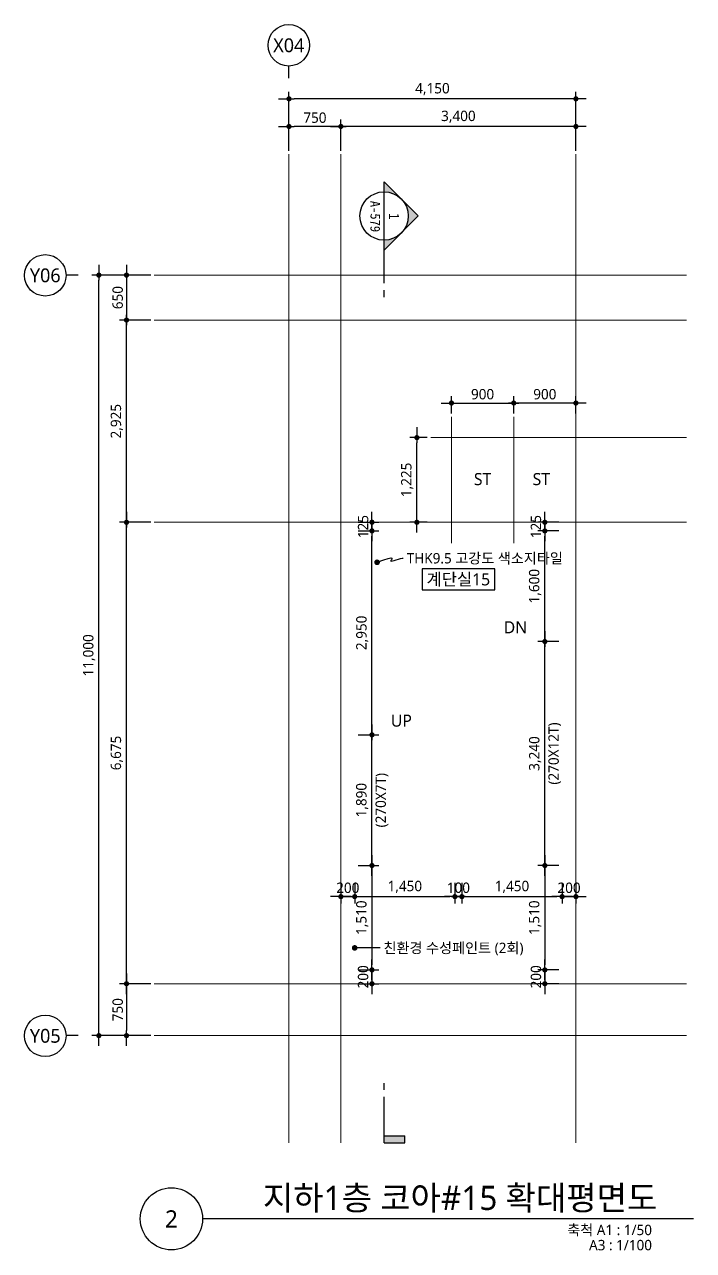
# Model space of a CAD drawing. Header units: millimetres. Extents: x 1467181 to 1720354, y 836037 to 895281.
# Drawn here: x 1478681 to 1488356, y 837003 to 854736 of the extents above; entities that cross this region are included whole.
import ezdxf
from ezdxf.enums import TextEntityAlignment as Align

# ---------------------------------------------------------------- set-up
doc = ezdxf.new("R2010")
doc.units = ezdxf.units.MM
doc.header["$MEASUREMENT"] = 0
doc.linetypes.add('CEN', pattern=[62, 60, -1, 0, -1])
doc.layers.get('0').update_dxf_attribs({"linetype": 'CONTINUOUS'})
for name, color, linetype, lineweight in [('A-AXIS-BUBL', 7, 'CONTINUOUS', 25), ('A-CNTL', 1, 'CEN', 15), ('A-DIMS', 7, 'CONTINUOUS', 25), ('A-MKXS-LEAD', 7, 'CONTINUOUS', 25), ('A-MKXS-MAK1', 3, 'CONTINUOUS', 25), ('A-MKXS-TEXT1', 3, 'CONTINUOUS', 25), ('A-MKXS-TEXT2', 7, 'CONTINUOUS', 25), ('A-MKXX-NAME', 3, 'CONTINUOUS', 25), ('A-MKXX-SYMB', 7, 'CONTINUOUS', 25), ('A-XXXX-SYMB', 7, 'CONTINUOUS', 25), ('A-XXXX-TXT1', 3, 'CONTINUOUS', 25), ('A-XXXX-TXT2', 3, 'CONTINUOUS', 25)]:
    doc.layers.add(name, color=color, linetype=linetype, lineweight=lineweight)
doc.styles.add('HY울릉도L', font='')
doc.styles.add('돋움체', font='')
doc.styles.add('맑은고딕', font='malgun.ttf')
doc.styles.get('HY울릉도L').set_extended_font_data('HYwulM')
doc.styles.get('돋움체').set_extended_font_data('DotumChe')
doc.dimstyles.new('CDIM', dxfattribs={"dimtxt": 3, "dimasz": 1.5, "dimexe": 2, "dimexo": 1, "dimgap": 1, "dimtad": 1, "dimdec": 0, "dimrnd": 0.5, "dimzin": 0, "dimdsep": 32, "dimlunit": 6, "dimtxsty": 'HY울릉도L', "dimblk1": '_CIDOT', "dimblk2": '_CIDOT', "dimsah": 1, "dimcen": 5.5, "dimclrd": 2, "dimclre": 2, "dimclrt": 7, "dimadec": 0, "dimazin": 0, "dimtfac": 1, "dimtdec": 0, "dimtix": 1, "dimtmove": 2, "dimatfit": 1, "dimldrblk": '_CIDOT', "dimfxl": 1, "dimtolj": 1, "dimtzin": 0, "dimlwd": -1, "dimarcsym": 0})

# ---------------------------------------------------------------- blocks, each defined once
blk = doc.blocks.new('_CIDOT')
at = {"color": 0, "linetype": 'ByBlock'}
blk.add_line((2, 0), (-1, 0), dxfattribs=at)
at = {"color": 0, "linetype": 'ByBlock', "const_width": 0.5}
blk.add_lwpolyline([(-0.25, 0, 1), (0.25, 0, 1)], format="xyb", close=True, dxfattribs=at)
blk = doc.blocks.new('*D21')
at = {"layer": 'A-DIMS', "lineweight": -2, "transparency": 16777216}
for p, q in [((800, 1950), (800, 2400)), ((4200, 1950), (4200, 2400))]:
    blk.add_line(p, q, dxfattribs=at)
at = {"layer": 'A-DIMS', "transparency": 16777216}
blk.add_line((4125, 2300), (875, 2300), dxfattribs=at)
at = {"layer": 'A-DIMS', "transparency": 16777216, "xscale": 75, "yscale": 75, "zscale": 75, "rotation": 180}
blk.add_blockref('_CIDOT', (800, 2300), dxfattribs=at)
at = {"layer": 'A-DIMS', "transparency": 16777216, "xscale": 75, "yscale": 75, "zscale": 75}
blk.add_blockref('_CIDOT', (4200, 2300), dxfattribs=at)
at = {"layer": 'A-DIMS', "color": 3, "transparency": 16777216, "insert": (2500, 2440), "char_height": 150, "attachment_point": 5, "style": '맑은고딕'}
blk.add_mtext('\\A1;3,400', dxfattribs=at)
blk = doc.blocks.new('*D22')
at = {"layer": 'A-DIMS', "lineweight": -2, "transparency": 16777216}
for p, q in [((-1950, -10100), (-2400, -10100)), ((-1950, -10850), (-2400, -10850))]:
    blk.add_line(p, q, dxfattribs=at)
at = {"layer": 'A-DIMS', "transparency": 16777216}
blk.add_line((-2300, -10175), (-2300, -10775), dxfattribs=at)
at = {"layer": 'A-DIMS', "transparency": 16777216, "xscale": 75, "yscale": 75, "zscale": 75}
for p, rotation in [((-2300, -10100), 90), ((-2300, -10850), 270)]:
    blk.add_blockref('_CIDOT', p, dxfattribs=dict(at, rotation=rotation))
at = {"layer": 'A-DIMS', "color": 3, "transparency": 16777216, "insert": (-2427, -10475), "char_height": 150, "attachment_point": 5, "rotation": 90, "style": '맑은고딕'}
blk.add_mtext('\\A1;750', dxfattribs=at)
blk = doc.blocks.new('*D23')
at = {"layer": 'A-DIMS', "lineweight": -2, "transparency": 16777216}
for p, q in [((50, 1950), (50, 2400)), ((800, 1950), (800, 2400))]:
    blk.add_line(p, q, dxfattribs=at)
at = {"layer": 'A-DIMS', "transparency": 16777216}
blk.add_line((725, 2300), (125, 2300), dxfattribs=at)
at = {"layer": 'A-DIMS', "transparency": 16777216, "xscale": 75, "yscale": 75, "zscale": 75, "rotation": 180}
blk.add_blockref('_CIDOT', (50, 2300), dxfattribs=at)
at = {"layer": 'A-DIMS', "transparency": 16777216, "xscale": 75, "yscale": 75, "zscale": 75}
blk.add_blockref('_CIDOT', (800, 2300), dxfattribs=at)
at = {"layer": 'A-DIMS', "color": 3, "transparency": 16777216, "insert": (425, 2427), "char_height": 150, "attachment_point": 5, "style": '맑은고딕'}
blk.add_mtext('\\A1;750', dxfattribs=at)
blk = doc.blocks.new('*D24')
at = {"layer": 'A-DIMS', "lineweight": -2, "transparency": 16777216}
for p, q in [((50, 1950), (50, 2800)), ((4200, 1950), (4200, 2800))]:
    blk.add_line(p, q, dxfattribs=at)
at = {"layer": 'A-DIMS', "transparency": 16777216}
blk.add_line((4125, 2700), (125, 2700), dxfattribs=at)
at = {"layer": 'A-DIMS', "transparency": 16777216, "xscale": 75, "yscale": 75, "zscale": 75, "rotation": 180}
blk.add_blockref('_CIDOT', (50, 2700), dxfattribs=at)
at = {"layer": 'A-DIMS', "transparency": 16777216, "xscale": 75, "yscale": 75, "zscale": 75}
blk.add_blockref('_CIDOT', (4200, 2700), dxfattribs=at)
at = {"layer": 'A-DIMS', "color": 3, "transparency": 16777216, "insert": (2125, 2840), "char_height": 150, "attachment_point": 5, "style": '맑은고딕'}
blk.add_mtext('\\A1;4,150', dxfattribs=at)
blk = doc.blocks.new('*D25')
at = {"layer": 'A-DIMS', "lineweight": -2, "transparency": 16777216}
for p, q in [((-1950, 150), (-2800, 150)), ((-1950, -10850), (-2800, -10850))]:
    blk.add_line(p, q, dxfattribs=at)
at = {"layer": 'A-DIMS', "transparency": 16777216}
blk.add_line((-2700, -10775), (-2700, 75), dxfattribs=at)
at = {"layer": 'A-DIMS', "transparency": 16777216, "xscale": 75, "yscale": 75, "zscale": 75}
for p, rotation in [((-2700, 150), 90), ((-2700, -10850), 270)]:
    blk.add_blockref('_CIDOT', p, dxfattribs=dict(at, rotation=rotation))
at = {"layer": 'A-DIMS', "color": 3, "transparency": 16777216, "insert": (-2840, -5350), "char_height": 150, "attachment_point": 5, "rotation": 90, "style": '맑은고딕'}
blk.add_mtext('\\A1;11,000', dxfattribs=at)
blk = doc.blocks.new('*D26')
at = {"layer": 'A-DIMS', "lineweight": -2, "transparency": 16777216}
for p, q in [((-1950, 150), (-2400, 150)), ((-1950, -500), (-2400, -500))]:
    blk.add_line(p, q, dxfattribs=at)
at = {"layer": 'A-DIMS', "transparency": 16777216}
blk.add_line((-2300, 75), (-2300, -425), dxfattribs=at)
at = {"layer": 'A-DIMS', "transparency": 16777216, "xscale": 75, "yscale": 75, "zscale": 75}
for p, rotation in [((-2300, 150), 90), ((-2300, -500), 270)]:
    blk.add_blockref('_CIDOT', p, dxfattribs=dict(at, rotation=rotation))
at = {"layer": 'A-DIMS', "color": 3, "transparency": 16777216, "insert": (-2427, -175), "char_height": 150, "attachment_point": 5, "rotation": 90, "style": '맑은고딕'}
blk.add_mtext('\\A1;650', dxfattribs=at)
blk = doc.blocks.new('*D27')
at = {"layer": 'A-DIMS', "lineweight": -2, "transparency": 16777216}
for p, q in [((-1950, -3425), (-2400, -3425)), ((-1950, -10100), (-2400, -10100))]:
    blk.add_line(p, q, dxfattribs=at)
at = {"layer": 'A-DIMS', "transparency": 16777216}
blk.add_line((-2300, -10025), (-2300, -3500), dxfattribs=at)
at = {"layer": 'A-DIMS', "transparency": 16777216, "xscale": 75, "yscale": 75, "zscale": 75}
for p, rotation in [((-2300, -3425), 90), ((-2300, -10100), 270)]:
    blk.add_blockref('_CIDOT', p, dxfattribs=dict(at, rotation=rotation))
at = {"layer": 'A-DIMS', "color": 3, "transparency": 16777216, "insert": (-2440, -6762), "char_height": 150, "attachment_point": 5, "rotation": 90, "style": '맑은고딕'}
blk.add_mtext('\\A1;6,675', dxfattribs=at)
blk = doc.blocks.new('*D28')
at = {"layer": 'A-DIMS', "lineweight": -2, "transparency": 16777216}
for p, q in [((-1950, -500), (-2400, -500)), ((-1950, -3425), (-2400, -3425))]:
    blk.add_line(p, q, dxfattribs=at)
at = {"layer": 'A-DIMS', "transparency": 16777216}
blk.add_line((-2300, -3350), (-2300, -575), dxfattribs=at)
at = {"layer": 'A-DIMS', "transparency": 16777216, "xscale": 75, "yscale": 75, "zscale": 75}
for p, rotation in [((-2300, -500), 90), ((-2300, -3425), 270)]:
    blk.add_blockref('_CIDOT', p, dxfattribs=dict(at, rotation=rotation))
at = {"layer": 'A-DIMS', "color": 3, "transparency": 16777216, "insert": (-2440, -1963), "char_height": 150, "attachment_point": 5, "rotation": 90, "style": '맑은고딕'}
blk.add_mtext('\\A1;2,925', dxfattribs=at)
blk = doc.blocks.new('*D29')
at = {"layer": 'A-DIMS', "lineweight": -2, "transparency": 16777216}
for p, q in [((2400, -1850), (2400, -1600)), ((3300, -1850), (3300, -1600))]:
    blk.add_line(p, q, dxfattribs=at)
at = {"layer": 'A-DIMS', "transparency": 16777216}
blk.add_line((2475, -1700), (3225, -1700), dxfattribs=at)
at = {"layer": 'A-DIMS', "transparency": 16777216, "xscale": 75, "yscale": 75, "zscale": 75, "rotation": 180}
blk.add_blockref('_CIDOT', (2400, -1700), dxfattribs=at)
at = {"layer": 'A-DIMS', "transparency": 16777216, "xscale": 75, "yscale": 75, "zscale": 75}
blk.add_blockref('_CIDOT', (3300, -1700), dxfattribs=at)
at = {"layer": 'A-DIMS', "color": 3, "transparency": 16777216, "insert": (2850, -1573), "char_height": 150, "attachment_point": 5, "style": '맑은고딕'}
blk.add_mtext('\\A1;900', dxfattribs=at)
blk = doc.blocks.new('*D30')
at = {"layer": 'A-DIMS', "lineweight": -2, "transparency": 16777216}
for p, q in [((3300, -1850), (3300, -1600)), ((4200, -1850), (4200, -1600))]:
    blk.add_line(p, q, dxfattribs=at)
at = {"layer": 'A-DIMS', "transparency": 16777216}
blk.add_line((4125, -1700), (3375, -1700), dxfattribs=at)
at = {"layer": 'A-DIMS', "transparency": 16777216, "xscale": 75, "yscale": 75, "zscale": 75, "rotation": 180}
blk.add_blockref('_CIDOT', (3300, -1700), dxfattribs=at)
at = {"layer": 'A-DIMS', "transparency": 16777216, "xscale": 75, "yscale": 75, "zscale": 75}
blk.add_blockref('_CIDOT', (4200, -1700), dxfattribs=at)
at = {"layer": 'A-DIMS', "color": 3, "transparency": 16777216, "insert": (3750, -1573), "char_height": 150, "attachment_point": 5, "style": '맑은고딕'}
blk.add_mtext('\\A1;900', dxfattribs=at)
blk = doc.blocks.new('*D31')
at = {"layer": 'A-DIMS', "lineweight": -2, "transparency": 16777216}
for p, q in [((2050, -2200), (1800, -2200)), ((2050, -3425), (1800, -3425))]:
    blk.add_line(p, q, dxfattribs=at)
at = {"layer": 'A-DIMS', "transparency": 16777216}
blk.add_line((1900, -3350), (1900, -2275), dxfattribs=at)
at = {"layer": 'A-DIMS', "transparency": 16777216, "xscale": 75, "yscale": 75, "zscale": 75}
for p, rotation in [((1900, -2200), 90), ((1900, -3425), 270)]:
    blk.add_blockref('_CIDOT', p, dxfattribs=dict(at, rotation=rotation))
at = {"layer": 'A-DIMS', "color": 3, "transparency": 16777216, "insert": (1760, -2812), "char_height": 150, "attachment_point": 5, "rotation": 90, "style": '맑은고딕'}
blk.add_mtext('\\A1;1,225', dxfattribs=at)
blk = doc.blocks.new('CORE 10- 단면')
at = {"layer": 'A-MKXS-MAK1'}
blk.add_hatch(color=256, dxfattribs=at).paths.add_polyline_path([(22637, 13298), (22637, 13398), (22937, 13398), (22937, 13298)])
h = blk.add_hatch(color=256, dxfattribs=at)
h.paths.add_polyline_path([(22442, -7), (22690, 241, 0.414214), (22690, -254)])
h.paths.add_polyline_path([(22690, 241), (22937, 488), (22937, 343, 0.198912)])
h.paths.add_polyline_path([(22690, -254, 0.198912), (22937, -357), (22937, -502)])
for p, q in [((22637, 13398), (22637, 13298)), ((22937, 13398), (22637, 13398)), ((22937, 13398), (22937, 12735)), ((22937, 13298), (22637, 13298)), ((22937, 12635), (22937, 12535)), ((22937, 1166), (22937, 1066)), ((22937, 966), (22937, -502)), ((22937, 488), (22442, -7)), ((22937, -502), (22442, -7))]:
    blk.add_line(p, q, dxfattribs=at)
blk.add_circle((22937, -7), 350, dxfattribs=at)
at = {"layer": 'A-MKXS-TEXT2', "style": '돋움체'}
for s, height, p in [('A-579', 140, (23065, 0)), ('1', 150, (22793, -2))]:
    blk.add_text(s, height=height, rotation=90, dxfattribs=at).set_placement(p, align=Align.MIDDLE)
blk = doc.blocks.new('*D220')
at = {"layer": 'A-DIMS', "lineweight": -2, "transparency": 16777216}
for p, q in [((1483506, 844461), (1483806, 844461)), ((1483506, 842571), (1483806, 842571))]:
    blk.add_line(p, q, dxfattribs=at)
at = {"layer": 'A-DIMS', "transparency": 16777216}
blk.add_line((1483706, 842646), (1483706, 844386), dxfattribs=at)
at = {"layer": 'A-DIMS', "transparency": 16777216, "xscale": 75, "yscale": 75, "zscale": 75}
for p, rotation in [((1483706, 844461), 90), ((1483706, 842571), 270)]:
    blk.add_blockref('_CIDOT', p, dxfattribs=dict(at, rotation=rotation))
at = {"layer": 'A-DIMS', "color": 3, "transparency": 16777216, "char_height": 150, "attachment_point": 5, "rotation": 90, "style": '맑은고딕'}
for s, insert in [('\\A1;1,890', (1483565, 843516)), ('\\A1;(270X7T)', (1483849, 843516))]:
    blk.add_mtext(s, dxfattribs=dict(at, insert=insert))
blk = doc.blocks.new('*D221')
at = {"layer": 'A-DIMS', "lineweight": -2, "transparency": 16777216}
for p, q in [((1483506, 842571), (1483806, 842571)), ((1483506, 841061), (1483806, 841061))]:
    blk.add_line(p, q, dxfattribs=at)
at = {"layer": 'A-DIMS', "transparency": 16777216}
blk.add_line((1483706, 842496), (1483706, 841136), dxfattribs=at)
at = {"layer": 'A-DIMS', "transparency": 16777216, "xscale": 75, "yscale": 75, "zscale": 75}
for p, rotation in [((1483706, 842571), 90), ((1483706, 841061), 270)]:
    blk.add_blockref('_CIDOT', p, dxfattribs=dict(at, rotation=rotation))
at = {"layer": 'A-DIMS', "color": 3, "transparency": 16777216, "insert": (1483565, 841816), "char_height": 150, "attachment_point": 5, "rotation": 90, "style": '맑은고딕'}
blk.add_mtext('\\A1;1,510', dxfattribs=at)
blk = doc.blocks.new('*D222')
at = {"layer": 'A-DIMS', "lineweight": -2, "transparency": 16777216}
for p, q in [((1483506, 847411), (1483806, 847411)), ((1483506, 844461), (1483806, 844461))]:
    blk.add_line(p, q, dxfattribs=at)
at = {"layer": 'A-DIMS', "transparency": 16777216}
blk.add_line((1483706, 844536), (1483706, 847336), dxfattribs=at)
at = {"layer": 'A-DIMS', "transparency": 16777216, "xscale": 75, "yscale": 75, "zscale": 75}
for p, rotation in [((1483706, 847411), 90), ((1483706, 844461), 270)]:
    blk.add_blockref('_CIDOT', p, dxfattribs=dict(at, rotation=rotation))
at = {"layer": 'A-DIMS', "color": 3, "transparency": 16777216, "insert": (1483566, 845936), "char_height": 150, "attachment_point": 5, "rotation": 90, "style": '맑은고딕'}
blk.add_mtext('\\A1;2,950', dxfattribs=at)
blk = doc.blocks.new('*D223')
at = {"layer": 'A-DIMS', "transparency": 16777216}
for p, q in [((1483706, 847611), (1483706, 847686)), ((1483706, 847411), (1483706, 847536)), ((1483706, 847336), (1483706, 847261))]:
    blk.add_line(p, q, dxfattribs=at)
at = {"layer": 'A-DIMS', "lineweight": -2, "transparency": 16777216}
for p, q in [((1483506, 847536), (1483806, 847536)), ((1483506, 847411), (1483806, 847411))]:
    blk.add_line(p, q, dxfattribs=at)
at = {"layer": 'A-DIMS', "transparency": 16777216, "xscale": 75, "yscale": 75, "zscale": 75}
for p, rotation in [((1483706, 847536), 270), ((1483706, 847411), 90)]:
    blk.add_blockref('_CIDOT', p, dxfattribs=dict(at, rotation=rotation))
at = {"layer": 'A-DIMS', "color": 3, "transparency": 16777216, "insert": (1483578, 847473), "char_height": 150, "attachment_point": 5, "rotation": 90, "style": '맑은고딕'}
blk.add_mtext('\\A1;125', dxfattribs=at)
blk = doc.blocks.new('*D224')
at = {"layer": 'A-DIMS', "transparency": 16777216}
for p, q in [((1483706, 841136), (1483706, 841211)), ((1483706, 841061), (1483706, 840861)), ((1483706, 840786), (1483706, 840711))]:
    blk.add_line(p, q, dxfattribs=at)
at = {"layer": 'A-DIMS', "lineweight": -2, "transparency": 16777216}
for p, q in [((1483506, 841061), (1483806, 841061)), ((1483506, 840861), (1483806, 840861))]:
    blk.add_line(p, q, dxfattribs=at)
at = {"layer": 'A-DIMS', "transparency": 16777216, "xscale": 75, "yscale": 75, "zscale": 75}
for p, rotation in [((1483706, 841061), 270), ((1483706, 840861), 90)]:
    blk.add_blockref('_CIDOT', p, dxfattribs=dict(at, rotation=rotation))
at = {"layer": 'A-DIMS', "color": 3, "transparency": 16777216, "insert": (1483578, 840961), "char_height": 150, "attachment_point": 5, "rotation": 90, "style": '맑은고딕'}
blk.add_mtext('\\A1;200', dxfattribs=at)
blk = doc.blocks.new('*D225')
at = {"layer": 'A-DIMS', "lineweight": -2, "transparency": 16777216}
for p, q in [((1483456, 842321), (1483456, 842021)), ((1484906, 842321), (1484906, 842021))]:
    blk.add_line(p, q, dxfattribs=at)
at = {"layer": 'A-DIMS', "transparency": 16777216}
blk.add_line((1483531, 842121), (1484831, 842121), dxfattribs=at)
at = {"layer": 'A-DIMS', "transparency": 16777216, "xscale": 75, "yscale": 75, "zscale": 75, "rotation": 180}
blk.add_blockref('_CIDOT', (1483456, 842121), dxfattribs=at)
at = {"layer": 'A-DIMS', "transparency": 16777216, "xscale": 75, "yscale": 75, "zscale": 75}
blk.add_blockref('_CIDOT', (1484906, 842121), dxfattribs=at)
at = {"layer": 'A-DIMS', "color": 3, "transparency": 16777216, "insert": (1484181, 842261), "char_height": 150, "attachment_point": 5, "style": '맑은고딕'}
blk.add_mtext('\\A1;1,450', dxfattribs=at)
blk = doc.blocks.new('*D226')
at = {"layer": 'A-DIMS', "lineweight": -2, "transparency": 16777216}
for p, q in [((1483256, 842321), (1483256, 842021)), ((1483456, 842321), (1483456, 842021))]:
    blk.add_line(p, q, dxfattribs=at)
at = {"layer": 'A-DIMS', "transparency": 16777216}
for p, q in [((1483181, 842121), (1483106, 842121)), ((1483256, 842121), (1483456, 842121)), ((1483531, 842121), (1483606, 842121))]:
    blk.add_line(p, q, dxfattribs=at)
at = {"layer": 'A-DIMS', "transparency": 16777216, "xscale": 75, "yscale": 75, "zscale": 75}
blk.add_blockref('_CIDOT', (1483256, 842121), dxfattribs=at)
at = {"layer": 'A-DIMS', "transparency": 16777216, "xscale": 75, "yscale": 75, "zscale": 75, "rotation": 180}
blk.add_blockref('_CIDOT', (1483456, 842121), dxfattribs=at)
at = {"layer": 'A-DIMS', "color": 3, "transparency": 16777216, "insert": (1483356, 842248), "char_height": 150, "attachment_point": 5, "style": '맑은고딕'}
blk.add_mtext('\\A1;200', dxfattribs=at)
blk = doc.blocks.new('*D227')
at = {"layer": 'A-DIMS', "lineweight": -2, "transparency": 16777216}
for p, q in [((1485006, 842321), (1485006, 842021)), ((1486456, 842321), (1486456, 842021))]:
    blk.add_line(p, q, dxfattribs=at)
at = {"layer": 'A-DIMS', "transparency": 16777216}
blk.add_line((1485081, 842121), (1486381, 842121), dxfattribs=at)
at = {"layer": 'A-DIMS', "transparency": 16777216, "xscale": 75, "yscale": 75, "zscale": 75, "rotation": 180}
blk.add_blockref('_CIDOT', (1485006, 842121), dxfattribs=at)
at = {"layer": 'A-DIMS', "transparency": 16777216, "xscale": 75, "yscale": 75, "zscale": 75}
blk.add_blockref('_CIDOT', (1486456, 842121), dxfattribs=at)
at = {"layer": 'A-DIMS', "color": 3, "transparency": 16777216, "insert": (1485731, 842261), "char_height": 150, "attachment_point": 5, "style": '맑은고딕'}
blk.add_mtext('\\A1;1,450', dxfattribs=at)
blk = doc.blocks.new('*D228')
at = {"layer": 'A-DIMS', "lineweight": -2, "transparency": 16777216}
for p, q in [((1484906, 842321), (1484906, 842021)), ((1485006, 842321), (1485006, 842021))]:
    blk.add_line(p, q, dxfattribs=at)
at = {"layer": 'A-DIMS', "transparency": 16777216}
for p, q in [((1484831, 842121), (1484756, 842121)), ((1484906, 842121), (1485006, 842121)), ((1485081, 842121), (1485156, 842121))]:
    blk.add_line(p, q, dxfattribs=at)
at = {"layer": 'A-DIMS', "transparency": 16777216, "xscale": 75, "yscale": 75, "zscale": 75}
blk.add_blockref('_CIDOT', (1484906, 842121), dxfattribs=at)
at = {"layer": 'A-DIMS', "transparency": 16777216, "xscale": 75, "yscale": 75, "zscale": 75, "rotation": 180}
blk.add_blockref('_CIDOT', (1485006, 842121), dxfattribs=at)
at = {"layer": 'A-DIMS', "color": 3, "transparency": 16777216, "insert": (1484956, 842249), "char_height": 150, "attachment_point": 5, "style": '맑은고딕'}
blk.add_mtext('\\A1;100', dxfattribs=at)
blk = doc.blocks.new('*D229')
at = {"layer": 'A-DIMS', "lineweight": -2, "transparency": 16777216}
for p, q in [((1486456, 842321), (1486456, 842021)), ((1486656, 842321), (1486656, 842021))]:
    blk.add_line(p, q, dxfattribs=at)
at = {"layer": 'A-DIMS', "transparency": 16777216}
for p, q in [((1486381, 842121), (1486306, 842121)), ((1486456, 842121), (1486656, 842121)), ((1486731, 842121), (1486806, 842121))]:
    blk.add_line(p, q, dxfattribs=at)
at = {"layer": 'A-DIMS', "transparency": 16777216, "xscale": 75, "yscale": 75, "zscale": 75}
blk.add_blockref('_CIDOT', (1486456, 842121), dxfattribs=at)
at = {"layer": 'A-DIMS', "transparency": 16777216, "xscale": 75, "yscale": 75, "zscale": 75, "rotation": 180}
blk.add_blockref('_CIDOT', (1486656, 842121), dxfattribs=at)
at = {"layer": 'A-DIMS', "color": 3, "transparency": 16777216, "insert": (1486556, 842248), "char_height": 150, "attachment_point": 5, "style": '맑은고딕'}
blk.add_mtext('\\A1;200', dxfattribs=at)
blk = doc.blocks.new('*D230')
at = {"layer": 'A-DIMS', "lineweight": -2, "transparency": 16777216}
for p, q in [((1486406, 845811), (1486106, 845811)), ((1486406, 842571), (1486106, 842571))]:
    blk.add_line(p, q, dxfattribs=at)
at = {"layer": 'A-DIMS', "transparency": 16777216}
blk.add_line((1486206, 842646), (1486206, 845736), dxfattribs=at)
at = {"layer": 'A-DIMS', "transparency": 16777216, "xscale": 75, "yscale": 75, "zscale": 75}
for p, rotation in [((1486206, 845811), 90), ((1486206, 842571), 270)]:
    blk.add_blockref('_CIDOT', p, dxfattribs=dict(at, rotation=rotation))
at = {"layer": 'A-DIMS', "color": 3, "transparency": 16777216, "char_height": 150, "attachment_point": 5, "rotation": 90, "style": '맑은고딕'}
for s, insert in [('\\A1;(270X12T)', (1486349, 844191)), ('\\A1;3,240', (1486066, 844191))]:
    blk.add_mtext(s, dxfattribs=dict(at, insert=insert))
blk = doc.blocks.new('*D231')
at = {"layer": 'A-DIMS', "lineweight": -2, "transparency": 16777216}
for p, q in [((1486406, 842571), (1486106, 842571)), ((1486406, 841061), (1486106, 841061))]:
    blk.add_line(p, q, dxfattribs=at)
at = {"layer": 'A-DIMS', "transparency": 16777216}
blk.add_line((1486206, 842496), (1486206, 841136), dxfattribs=at)
at = {"layer": 'A-DIMS', "transparency": 16777216, "xscale": 75, "yscale": 75, "zscale": 75}
for p, rotation in [((1486206, 842571), 90), ((1486206, 841061), 270)]:
    blk.add_blockref('_CIDOT', p, dxfattribs=dict(at, rotation=rotation))
at = {"layer": 'A-DIMS', "color": 3, "transparency": 16777216, "insert": (1486065, 841816), "char_height": 150, "attachment_point": 5, "rotation": 90, "style": '맑은고딕'}
blk.add_mtext('\\A1;1,510', dxfattribs=at)
blk = doc.blocks.new('*D232')
at = {"layer": 'A-DIMS', "lineweight": -2, "transparency": 16777216}
for p, q in [((1486406, 847411), (1486106, 847411)), ((1486406, 845811), (1486106, 845811))]:
    blk.add_line(p, q, dxfattribs=at)
at = {"layer": 'A-DIMS', "transparency": 16777216}
blk.add_line((1486206, 845886), (1486206, 847336), dxfattribs=at)
at = {"layer": 'A-DIMS', "transparency": 16777216, "xscale": 75, "yscale": 75, "zscale": 75}
for p, rotation in [((1486206, 847411), 90), ((1486206, 845811), 270)]:
    blk.add_blockref('_CIDOT', p, dxfattribs=dict(at, rotation=rotation))
at = {"layer": 'A-DIMS', "color": 3, "transparency": 16777216, "insert": (1486065, 846611), "char_height": 150, "attachment_point": 5, "rotation": 90, "style": '맑은고딕'}
blk.add_mtext('\\A1;1,600', dxfattribs=at)
blk = doc.blocks.new('*D233')
at = {"layer": 'A-DIMS', "transparency": 16777216}
for p, q in [((1486206, 847611), (1486206, 847686)), ((1486206, 847411), (1486206, 847536)), ((1486206, 847336), (1486206, 847261))]:
    blk.add_line(p, q, dxfattribs=at)
at = {"layer": 'A-DIMS', "lineweight": -2, "transparency": 16777216}
for p, q in [((1486406, 847536), (1486106, 847536)), ((1486406, 847411), (1486106, 847411))]:
    blk.add_line(p, q, dxfattribs=at)
at = {"layer": 'A-DIMS', "transparency": 16777216, "xscale": 75, "yscale": 75, "zscale": 75}
for p, rotation in [((1486206, 847536), 270), ((1486206, 847411), 90)]:
    blk.add_blockref('_CIDOT', p, dxfattribs=dict(at, rotation=rotation))
at = {"layer": 'A-DIMS', "color": 3, "transparency": 16777216, "insert": (1486078, 847473), "char_height": 150, "attachment_point": 5, "rotation": 90, "style": '맑은고딕'}
blk.add_mtext('\\A1;125', dxfattribs=at)
blk = doc.blocks.new('*D234')
at = {"layer": 'A-DIMS', "transparency": 16777216}
for p, q in [((1486206, 841136), (1486206, 841211)), ((1486206, 841061), (1486206, 840861)), ((1486206, 840786), (1486206, 840711))]:
    blk.add_line(p, q, dxfattribs=at)
at = {"layer": 'A-DIMS', "lineweight": -2, "transparency": 16777216}
for p, q in [((1486406, 841061), (1486106, 841061)), ((1486406, 840861), (1486106, 840861))]:
    blk.add_line(p, q, dxfattribs=at)
at = {"layer": 'A-DIMS', "transparency": 16777216, "xscale": 75, "yscale": 75, "zscale": 75}
for p, rotation in [((1486206, 841061), 270), ((1486206, 840861), 90)]:
    blk.add_blockref('_CIDOT', p, dxfattribs=dict(at, rotation=rotation))
at = {"layer": 'A-DIMS', "color": 3, "transparency": 16777216, "insert": (1486078, 840961), "char_height": 150, "attachment_point": 5, "rotation": 90, "style": '맑은고딕'}
blk.add_mtext('\\A1;200', dxfattribs=at)
blk = doc.blocks.new('CORE10_GRID')
at = {"layer": 'A-AXIS-BUBL', "ltscale": 0.2}
for p, q in [((50, 3000), (50, 3175)), ((-3000, 150), (-3175, 150)), ((-3000, -10850), (-3175, -10850))]:
    blk.add_line(p, q, dxfattribs=at)
for centre in [(47.1, 3475), (-3475, 147.1), (-3475, -10852.9)]:
    blk.add_circle(centre, 300, dxfattribs=at)
at = {"layer": 'A-CNTL'}
for p, q in [((50, -12400), (50, 1900)), ((800, -12400), (800, 1900)), ((4200, -12400), (4200, 1900)), ((-1900, 150), (5800, 150)), ((-1900, -500), (5800, -500)), ((2400, -3725), (2400, -1900)), ((3300, -3725), (3300, -1900)), ((5800, -2200), (2100, -2200)), ((-1900, -3425), (5800, -3425)), ((-1900, -10100), (5800, -10100)), ((-1900, -10850), (5800, -10850))]:
    blk.add_line(p, q, dxfattribs=at)
at = {"layer": 'A-XXXX-TXT2', "ltscale": 0.2, "style": '맑은고딕'}
for s, p in [('X04', (47.1, 3475)), ('Y06', (-3475, 147.1)), ('Y05', (-3475, -10852.9))]:
    blk.add_text(s, height=200, dxfattribs=at).set_placement(p, align=Align.MIDDLE)
at = {"layer": 'A-DIMS'}
for base, p1, p2, angle, picture, middle in [((50, 2700), (4200, 1900), (50, 1900), 180, '*D24', (2125, 2840.5)), ((50, 2300), (800, 1900), (50, 1900), 180, '*D23', (425, 2427.5)), ((800, 2300), (4200, 1900), (800, 1900), 180, '*D21', (2500, 2440.1)), ((-2700, 150), (-1900, -10850), (-1900, 150), 270, '*D25', (-2840.5, -5350)), ((-2300, -500), (-1900, 150), (-1900, -500), 90, '*D26', (-2427.5, -175)), ((-2300, -500), (-1900, -3425), (-1900, -500), 270, '*D28', (-2440.1, -1962.5)), ((3300, -1700), (2400, -1900), (3300, -1900), 180, '*D29', (2850, -1572.5)), ((3300, -1700), (4200, -1900), (3300, -1900), 0, '*D30', (3750, -1572.5)), ((1900, -2200), (2100, -3425), (2100, -2200), 270, '*D31', (1759.5, -2812.5)), ((-2300, -3425), (-1900, -10100), (-1900, -3425), 270, '*D27', (-2440.1, -6762.5)), ((-2300, -10850), (-1900, -10100), (-1900, -10850), 90, '*D22', (-2427.5, -10475))]:
    dim = blk.add_linear_dim(base=base, p1=p1, p2=p2, angle=angle, dimstyle='CDIM', override={"dimscale": 50, "dimtxsty": '맑은고딕', "dimclrd": 256, "dimclre": 256, "dimclrt": 3}, dxfattribs=at)
    dim.commit()
    dim.dimension.update_dxf_attribs({"geometry": picture, "text_midpoint": middle})

msp = doc.modelspace()

# ---------------------------------------------------------------- linework, layer by layer
at = {"layer": 'A-MKXS-LEAD', "const_width": 40}
for points in [[(1483758.9, 846958.8, 1), (1483800.4, 846954.6, 1)], [(1483434.9, 841381, 1), (1483476.3, 841376.8, 1)]]:
    msp.add_lwpolyline(points, format="xyb", close=True, dxfattribs=at)
at = {"layer": 'A-MKXS-LEAD'}
for points in [[(1483778.8, 846956.4), (1483876.6, 846993.2), (1483940.3, 847013.1), (1483976.5, 847019.6), (1483991.9, 847016.1), (1483993, 847006.2), (1483986.6, 846993.4), (1483979, 846981.2), (1483977.1, 846973.1), (1483985.7, 846971.8), (1484003.8, 846976.2), (1484028.7, 846984.4), (1484057.6, 846994.5), (1484087.8, 847004.6), (1484116.6, 847012.8), (1484141.3, 847017.1), (1484159.2, 847015.6)], [(1483822.6, 841378.9), (1483455.6, 841378.9), (1483455.6, 841378.9)]]:
    msp.add_lwpolyline(points, dxfattribs=at)
at = {"layer": 'A-MKXX-SYMB'}
msp.add_lwpolyline([(1485480.7, 846860.6), (1484430.7, 846860.6), (1484430.7, 846560.6), (1485480.7, 846560.6)], close=True, dxfattribs=at)
at = {"layer": 'A-XXXX-SYMB'}
msp.add_line((1488355.7, 837460.6), (1481255.7, 837460.6), dxfattribs=at)
msp.add_circle((1480805.7, 837460.6), 450, dxfattribs=at)

# ---------------------------------------------------------------- block references
at = {"layer": 'A-DIMS'}
msp.add_blockref('CORE10_GRID', (1482455.7, 850960.6), dxfattribs=at)
at = {"layer": 'A-DIMS', "rotation": 180}
msp.add_blockref('CORE 10- 단면', (1506818.1, 851959), dxfattribs=at)

# ---------------------------------------------------------------- texts
at = {"layer": 'A-MKXS-TEXT1', "style": '맑은고딕'}
for s, p in [('THK9.5 고강도 색소지타일', (1484209.2, 847015.6)), ('친환경 수성페인트 (2회)', (1483872.6, 841378.9))]:
    msp.add_text(s, height=150, dxfattribs=at).set_placement(p, align=Align.MIDDLE_LEFT)
at = {"layer": 'A-MKXX-NAME', "style": '맑은고딕'}
for s, p in [('ST', (1485305.7, 848160.6)), ('ST', (1486155.7, 848160.6)), ('계단실15', (1484955.7, 846710.6)), ('DN', (1485781, 846016.8)), ('UP', (1484131, 844666.8))]:
    msp.add_text(s, height=175, dxfattribs=at).set_placement(p, align=Align.MIDDLE_CENTER)
at = {"layer": 'A-XXXX-TXT1', "style": '맑은고딕'}
msp.add_text('지하1층 코아#15 확대평면도', height=350, dxfattribs=at).set_placement((1487833.7, 837483.3), align=Align.BOTTOM_RIGHT)
msp.add_text('2', height=250, dxfattribs=at).set_placement((1480805.7, 837460.6), align=Align.MIDDLE)
for s, p in [('축척 A1 : 1/50', (1487755.9, 837374.5)), ('A3 : 1/100', (1487755.9, 837155.6))]:
    msp.add_text(s, height=150, dxfattribs=at).set_placement(p, align=Align.TOP_RIGHT)

# ---------------------------------------------------------------- dimensions: what is measured, and where the dimension line sits
at = {"layer": 'A-DIMS'}
for base, p1, p2, text, picture, middle in [((1483705.7, 847535.6), (1483455.7, 847410.6), (1483455.7, 847535.6), '<>\\X', '*D223', (1483705.7, 847473.1)), ((1486205.7, 847535.6), (1486455.7, 847410.6), (1486455.7, 847535.6), '<>\\X', '*D233', (1486205.7, 847473.1)), ((1483705.7, 847410.6), (1483455.7, 844460.6), (1483455.7, 847410.6), '<>\\X', '*D222', (1483705.7, 845935.6)), ((1486205.7, 847410.6), (1486455.7, 845810.6), (1486455.7, 847410.6), '<>\\X', '*D232', (1486205.7, 846610.6)), ((1486205.7, 845810.6), (1486455.7, 842570.6), (1486455.7, 845810.6), '<>\\X(270X12T)', '*D230', (1486205.7, 844190.6)), ((1483705.7, 844460.6), (1483455.7, 842570.6), (1483455.7, 844460.6), '<>\\X(270X7T)', '*D220', (1483705.7, 843515.6))]:
    dim = msp.add_linear_dim(base=base, p1=p1, p2=p2, angle=270, text=text, dimstyle='CDIM', override={"dimscale": 50, "dimtxsty": '맑은고딕', "dimclrd": 256, "dimclre": 256, "dimclrt": 3}, dxfattribs=at)
    dim.commit()
    dim.dimension.update_dxf_attribs({"geometry": picture, "text_midpoint": middle})
for base, p1, p2, angle, picture, middle in [((1483705.7, 841060.6), (1483455.7, 842570.6), (1483455.7, 841060.6), 270, '*D221', (1483565.3, 841815.6)), ((1486205.7, 841060.6), (1486455.7, 842570.6), (1486455.7, 841060.6), 270, '*D231', (1486065.2, 841815.6)), ((1483455.7, 842120.6), (1483255.8, 842370.6), (1483455.7, 842370.6), 180, '*D226', (1483355.7, 842248.1)), ((1484906, 842120.6), (1483456, 842370.6), (1484906, 842370.6), 180, '*D225', (1484181, 842261.1)), ((1485005.7, 842120.6), (1484906, 842370.6), (1485005.7, 842370.6), 180, '*D228', (1484955.9, 842248.5)), ((1486455.7, 842120.6), (1485006, 842370.6), (1486455.7, 842370.6), 180, '*D227', (1485730.9, 842261.1)), ((1486655.7, 842120.6), (1486455.7, 842370.6), (1486655.7, 842370.6), 180, '*D229', (1486555.7, 842248.1)), ((1483705.7, 840860.6), (1483455.7, 841060.6), (1483455.7, 840860.6), 270, '*D224', (1483578.2, 840960.6)), ((1486205.7, 840860.6), (1486455.7, 841060.6), (1486455.7, 840860.6), 270, '*D234', (1486078.2, 840960.6))]:
    dim = msp.add_linear_dim(base=base, p1=p1, p2=p2, angle=angle, dimstyle='CDIM', override={"dimscale": 50, "dimtxsty": '맑은고딕', "dimclrd": 256, "dimclre": 256, "dimclrt": 3}, dxfattribs=at)
    dim.commit()
    dim.dimension.update_dxf_attribs({"geometry": picture, "text_midpoint": middle})

doc.saveas('drawing.dxf')
